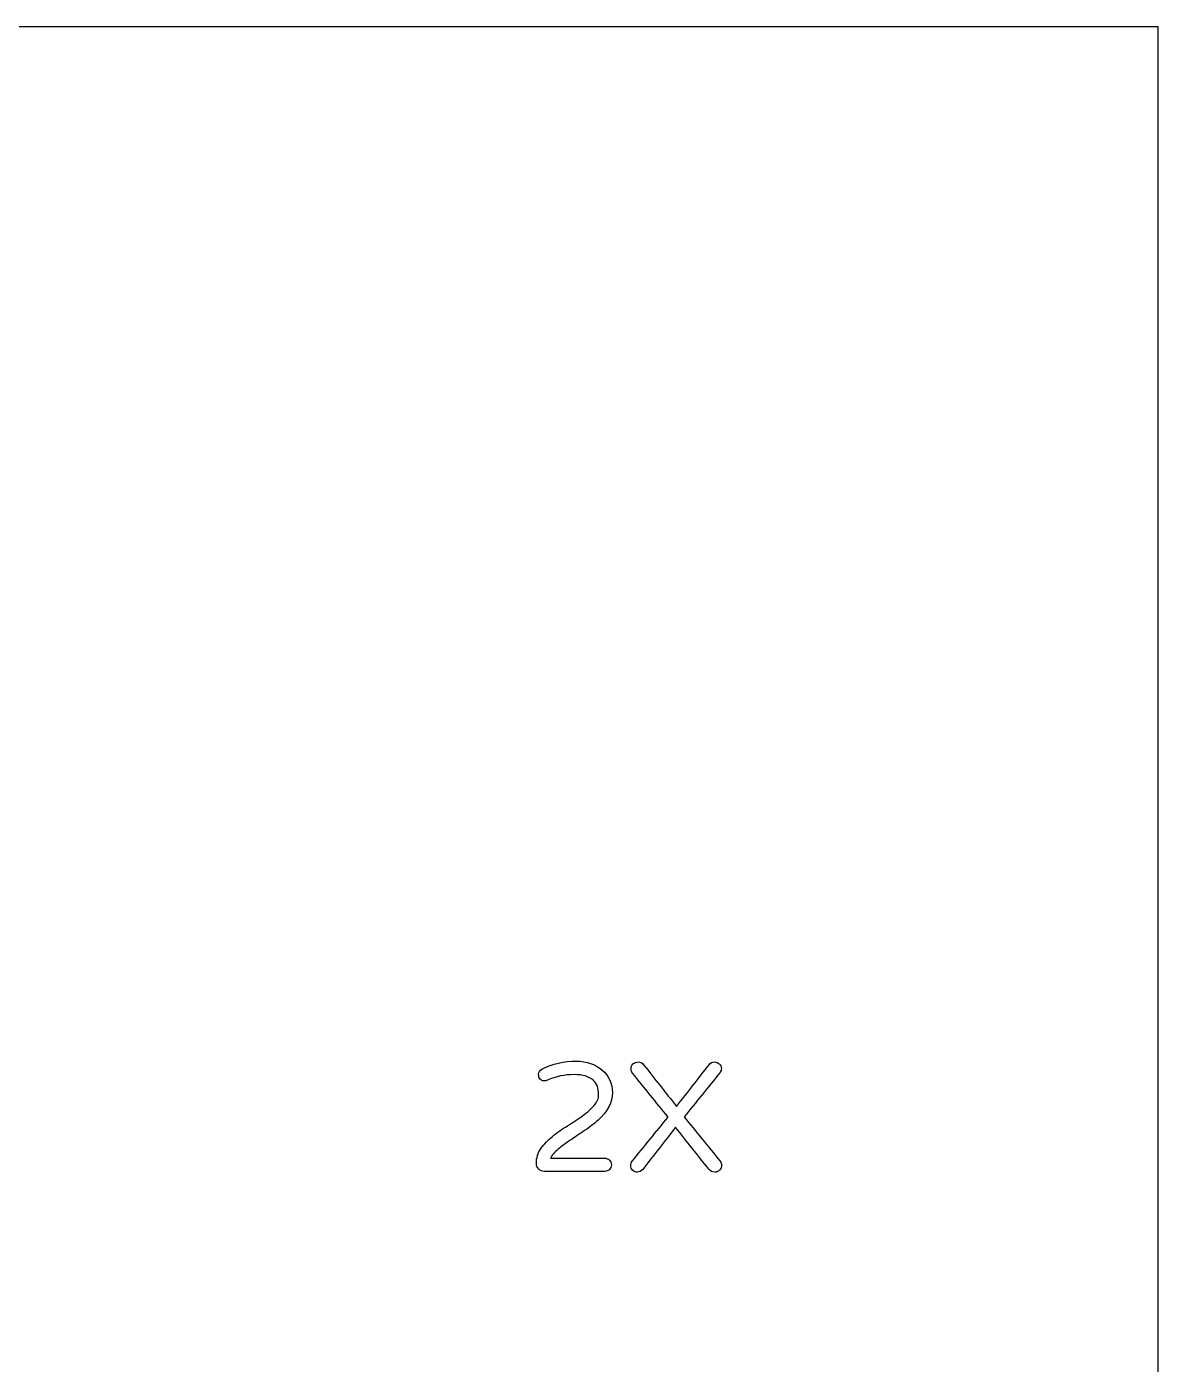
# Model space of a CAD drawing. Header units: inches. Extents: x -336 to 536, y -147 to 347.
# Drawn here: x 332.2 to 536, y 105.9 to 346.8 of the extents above; entities that cross this region are included whole.
import ezdxf

# ---------------------------------------------------------------- set-up
doc = ezdxf.new("R2010")
doc.units = ezdxf.units.IN
doc.header["$MEASUREMENT"] = 0
doc.layers.add('Default', color=7, linetype='Continuous')

# ---------------------------------------------------------------- blocks, each defined once
blk = doc.blocks.new('block 374')
at = {"layer": 'Default', "color": 18, "lineweight": 25, "true_color": 0x000000}
blk.add_lwpolyline([(-335.98, -147.17), (536.01, -147.17), (536.01, 346.84), (-335.98, 346.84), (-335.98, -147.17)], dxfattribs=at)
blk = doc.blocks.new('block 375')
at = {"layer": 'Default', "color": 18, "lineweight": 25, "true_color": 0x000000}
blk.add_open_spline([(437.14, 142.67), (437.38, 142.44), (437.49, 142.15), (437.49, 141.82)], degree=3, dxfattribs=at)
blk = doc.blocks.new('block 376')
at = {"layer": 'Default', "color": 18, "lineweight": 25, "true_color": 0x000000}
blk.add_open_spline([(437.49, 141.82), (437.49, 141.48), (437.38, 141.2), (437.14, 140.97)], degree=3, dxfattribs=at)
blk = doc.blocks.new('block 377')
at = {"layer": 'Default', "color": 18, "lineweight": 25, "true_color": 0x000000}
blk.add_open_spline([(437.14, 140.97), (436.91, 140.75), (436.62, 140.64), (436.29, 140.64)], degree=3, dxfattribs=at)
blk = doc.blocks.new('block 378')
at = {"layer": 'Default', "color": 18, "lineweight": 25, "true_color": 0x000000}
blk.add_open_spline([(436.29, 140.64), (432.68, 140.64), (429.07, 140.64), (425.46, 140.64)], degree=3, dxfattribs=at)
blk = doc.blocks.new('block 379')
at = {"layer": 'Default', "color": 18, "lineweight": 25, "true_color": 0x000000}
blk.add_open_spline([(425.46, 140.64), (425.03, 140.64), (424.68, 140.77), (424.39, 141.04)], degree=3, dxfattribs=at)
blk = doc.blocks.new('block 380')
at = {"layer": 'Default', "color": 18, "lineweight": 25, "true_color": 0x000000}
blk.add_open_spline([(424.39, 141.04), (424.11, 141.31), (423.97, 141.67), (423.97, 142.1)], degree=3, dxfattribs=at)
blk = doc.blocks.new('block 381')
at = {"layer": 'Default', "color": 18, "lineweight": 25, "true_color": 0x000000}
blk.add_open_spline([(423.97, 142.1), (423.97, 143.09), (424.25, 143.98), (424.8, 144.76)], degree=3, dxfattribs=at)
blk = doc.blocks.new('block 382')
at = {"layer": 'Default', "color": 18, "lineweight": 25, "true_color": 0x000000}
blk.add_open_spline([(424.8, 144.76), (425.35, 145.55), (426.04, 146.28), (426.88, 146.95)], degree=3, dxfattribs=at)
blk = doc.blocks.new('block 383')
at = {"layer": 'Default', "color": 18, "lineweight": 25, "true_color": 0x000000}
blk.add_open_spline([(426.88, 146.95), (427.71, 147.62), (428.61, 148.26), (429.58, 148.86)], degree=3, dxfattribs=at)
blk = doc.blocks.new('block 384')
at = {"layer": 'Default', "color": 18, "lineweight": 25, "true_color": 0x000000}
blk.add_open_spline([(429.58, 148.86), (430.56, 149.45), (431.46, 150.05), (432.29, 150.65)], degree=3, dxfattribs=at)
blk = doc.blocks.new('block 385')
at = {"layer": 'Default', "color": 18, "lineweight": 25, "true_color": 0x000000}
blk.add_open_spline([(432.29, 150.65), (433.12, 151.25), (433.81, 151.87), (434.37, 152.5)], degree=3, dxfattribs=at)
blk = doc.blocks.new('block 386')
at = {"layer": 'Default', "color": 18, "lineweight": 25, "true_color": 0x000000}
blk.add_open_spline([(434.37, 152.5), (434.92, 153.14), (435.19, 153.77), (435.19, 154.41)], degree=3, dxfattribs=at)
blk = doc.blocks.new('block 387')
at = {"layer": 'Default', "color": 18, "lineweight": 25, "true_color": 0x000000}
blk.add_open_spline([(435.19, 154.41), (435.19, 155.05), (435.11, 155.57), (434.96, 155.99)], degree=3, dxfattribs=at)
blk = doc.blocks.new('block 388')
at = {"layer": 'Default', "color": 18, "lineweight": 25, "true_color": 0x000000}
blk.add_open_spline([(434.96, 155.99), (434.8, 156.42), (434.55, 156.78), (434.21, 157.07)], degree=3, dxfattribs=at)
blk = doc.blocks.new('block 389')
at = {"layer": 'Default', "color": 18, "lineweight": 25, "true_color": 0x000000}
blk.add_open_spline([(434.21, 157.07), (433.46, 157.75), (432.31, 158.08), (430.76, 158.08)], degree=3, dxfattribs=at)
blk = doc.blocks.new('block 390')
at = {"layer": 'Default', "color": 18, "lineweight": 25, "true_color": 0x000000}
blk.add_open_spline([(430.76, 158.08), (429.1, 158.08), (427.5, 157.75), (425.97, 157.07)], degree=3, dxfattribs=at)
blk = doc.blocks.new('block 391')
at = {"layer": 'Default', "color": 18, "lineweight": 25, "true_color": 0x000000}
blk.add_open_spline([(425.97, 157.07), (425.78, 156.98), (425.56, 156.93), (425.32, 156.93)], degree=3, dxfattribs=at)
blk = doc.blocks.new('block 392')
at = {"layer": 'Default', "color": 18, "lineweight": 25, "true_color": 0x000000}
blk.add_open_spline([(425.32, 156.93), (425.08, 156.93), (424.86, 157.04), (424.66, 157.24)], degree=3, dxfattribs=at)
blk = doc.blocks.new('block 393')
at = {"layer": 'Default', "color": 18, "lineweight": 25, "true_color": 0x000000}
blk.add_open_spline([(424.66, 157.24), (424.46, 157.45), (424.37, 157.75), (424.37, 158.14)], degree=3, dxfattribs=at)
blk = doc.blocks.new('block 394')
at = {"layer": 'Default', "color": 18, "lineweight": 25, "true_color": 0x000000}
blk.add_open_spline([(424.37, 158.14), (424.37, 158.53), (424.57, 158.84), (424.98, 159.07)], degree=3, dxfattribs=at)
blk = doc.blocks.new('block 395')
at = {"layer": 'Default', "color": 18, "lineweight": 25, "true_color": 0x000000}
blk.add_open_spline([(424.98, 159.07), (426.89, 160.02), (428.97, 160.5), (431.21, 160.5)], degree=3, dxfattribs=at)
blk = doc.blocks.new('block 396')
at = {"layer": 'Default', "color": 18, "lineweight": 25, "true_color": 0x000000}
blk.add_open_spline([(431.21, 160.5), (433.04, 160.5), (434.57, 159.97), (435.78, 158.93)], degree=3, dxfattribs=at)
blk = doc.blocks.new('block 397')
at = {"layer": 'Default', "color": 18, "lineweight": 25, "true_color": 0x000000}
blk.add_open_spline([(435.78, 158.93), (437.04, 157.86), (437.66, 156.49), (437.66, 154.8)], degree=3, dxfattribs=at)
blk = doc.blocks.new('block 398')
at = {"layer": 'Default', "color": 18, "lineweight": 25, "true_color": 0x000000}
blk.add_open_spline([(437.66, 154.8), (437.66, 153.1), (436.81, 151.46), (435.11, 149.89)], degree=3, dxfattribs=at)
blk = doc.blocks.new('block 399')
at = {"layer": 'Default', "color": 18, "lineweight": 25, "true_color": 0x000000}
blk.add_open_spline([(435.11, 149.89), (434.36, 149.22), (433.54, 148.58), (432.66, 147.99)], degree=3, dxfattribs=at)
blk = doc.blocks.new('block 400')
at = {"layer": 'Default', "color": 18, "lineweight": 25, "true_color": 0x000000}
blk.add_open_spline([(432.66, 147.99), (431.77, 147.39), (430.91, 146.81), (430.09, 146.26)], degree=3, dxfattribs=at)
blk = doc.blocks.new('block 401')
at = {"layer": 'Default', "color": 18, "lineweight": 25, "true_color": 0x000000}
blk.add_open_spline([(430.09, 146.26), (429.27, 145.71), (428.53, 145.17), (427.87, 144.63)], degree=3, dxfattribs=at)
blk = doc.blocks.new('block 402')
at = {"layer": 'Default', "color": 18, "lineweight": 25, "true_color": 0x000000}
blk.add_open_spline([(427.87, 144.63), (427.22, 144.1), (426.77, 143.56), (426.53, 143.02)], degree=3, dxfattribs=at)
blk = doc.blocks.new('block 403')
at = {"layer": 'Default', "color": 18, "lineweight": 25, "true_color": 0x000000}
blk.add_open_spline([(426.53, 143.02), (429.78, 143.02), (433.03, 143.02), (436.29, 143.02)], degree=3, dxfattribs=at)
blk = doc.blocks.new('block 404')
at = {"layer": 'Default', "color": 18, "lineweight": 25, "true_color": 0x000000}
blk.add_open_spline([(436.29, 143.02), (436.62, 143.02), (436.91, 142.9), (437.14, 142.67)], degree=3, dxfattribs=at)
blk = doc.blocks.new('block 405')
at = {"layer": 'Default', "color": 18, "lineweight": 25, "true_color": 0x000000}
blk.add_open_spline([(457.07, 142.49), (457.24, 142.28), (457.33, 142.03), (457.33, 141.72)], degree=3, dxfattribs=at)
blk = doc.blocks.new('block 406')
at = {"layer": 'Default', "color": 18, "lineweight": 25, "true_color": 0x000000}
blk.add_open_spline([(457.33, 141.72), (457.33, 141.41), (457.21, 141.13), (456.99, 140.88)], degree=3, dxfattribs=at)
blk = doc.blocks.new('block 407')
at = {"layer": 'Default', "color": 18, "lineweight": 25, "true_color": 0x000000}
blk.add_open_spline([(456.99, 140.88), (456.76, 140.62), (456.5, 140.5), (456.2, 140.5)], degree=3, dxfattribs=at)
blk = doc.blocks.new('block 408')
at = {"layer": 'Default', "color": 18, "lineweight": 25, "true_color": 0x000000}
blk.add_open_spline([(456.2, 140.5), (455.7, 140.5), (455.32, 140.67), (455.05, 141.03)], degree=3, dxfattribs=at)
blk = doc.blocks.new('block 409')
at = {"layer": 'Default', "color": 18, "lineweight": 25, "true_color": 0x000000}
blk.add_open_spline([(455.05, 141.03), (453.05, 143.54), (451.05, 146.06), (449.05, 148.58)], degree=3, dxfattribs=at)
blk = doc.blocks.new('block 410')
at = {"layer": 'Default', "color": 18, "lineweight": 25, "true_color": 0x000000}
blk.add_open_spline([(449.05, 148.58), (447.08, 146.05), (445.11, 143.53), (443.13, 141)], degree=3, dxfattribs=at)
blk = doc.blocks.new('block 411')
at = {"layer": 'Default', "color": 18, "lineweight": 25, "true_color": 0x000000}
blk.add_open_spline([(443.13, 141), (442.85, 140.67), (442.54, 140.5), (442.19, 140.5)], degree=3, dxfattribs=at)
blk = doc.blocks.new('block 412')
at = {"layer": 'Default', "color": 18, "lineweight": 25, "true_color": 0x000000}
blk.add_open_spline([(442.19, 140.5), (441.85, 140.5), (441.56, 140.61), (441.32, 140.85)], degree=3, dxfattribs=at)
blk = doc.blocks.new('block 413')
at = {"layer": 'Default', "color": 18, "lineweight": 25, "true_color": 0x000000}
blk.add_open_spline([(441.32, 140.85), (441.09, 141.08), (440.97, 141.35), (440.97, 141.66)], degree=3, dxfattribs=at)
blk = doc.blocks.new('block 414')
at = {"layer": 'Default', "color": 18, "lineweight": 25, "true_color": 0x000000}
blk.add_open_spline([(440.97, 141.66), (440.97, 141.97), (441.06, 142.24), (441.22, 142.46)], degree=3, dxfattribs=at)
blk = doc.blocks.new('block 415')
at = {"layer": 'Default', "color": 18, "lineweight": 25, "true_color": 0x000000}
blk.add_open_spline([(441.22, 142.46), (443.38, 145.12), (445.54, 147.77), (447.7, 150.43)], degree=3, dxfattribs=at)
blk = doc.blocks.new('block 416')
at = {"layer": 'Default', "color": 18, "lineweight": 25, "true_color": 0x000000}
blk.add_open_spline([(447.7, 150.43), (445.56, 153.06), (443.42, 155.7), (441.28, 158.34)], degree=3, dxfattribs=at)
blk = doc.blocks.new('block 417')
at = {"layer": 'Default', "color": 18, "lineweight": 25, "true_color": 0x000000}
blk.add_open_spline([(441.28, 158.34), (441.11, 158.56), (441.03, 158.84), (441.03, 159.16)], degree=3, dxfattribs=at)
blk = doc.blocks.new('block 418')
at = {"layer": 'Default', "color": 18, "lineweight": 25, "true_color": 0x000000}
blk.add_open_spline([(441.03, 159.16), (441.03, 159.49), (441.15, 159.77), (441.38, 160.01)], degree=3, dxfattribs=at)
blk = doc.blocks.new('block 419')
at = {"layer": 'Default', "color": 18, "lineweight": 25, "true_color": 0x000000}
blk.add_open_spline([(441.38, 160.01), (441.61, 160.24), (441.93, 160.36), (442.33, 160.36)], degree=3, dxfattribs=at)
blk = doc.blocks.new('block 420')
at = {"layer": 'Default', "color": 18, "lineweight": 25, "true_color": 0x000000}
blk.add_open_spline([(442.33, 160.36), (442.74, 160.36), (443.06, 160.19), (443.3, 159.85)], degree=3, dxfattribs=at)
blk = doc.blocks.new('block 421')
at = {"layer": 'Default', "color": 18, "lineweight": 25, "true_color": 0x000000}
blk.add_open_spline([(443.3, 159.85), (445.27, 157.35), (447.25, 154.84), (449.22, 152.33)], degree=3, dxfattribs=at)
blk = doc.blocks.new('block 422')
at = {"layer": 'Default', "color": 18, "lineweight": 25, "true_color": 0x000000}
blk.add_open_spline([(449.22, 152.33), (451.19, 154.86), (453.17, 157.38), (455.14, 159.91)], degree=3, dxfattribs=at)
blk = doc.blocks.new('block 423')
at = {"layer": 'Default', "color": 18, "lineweight": 25, "true_color": 0x000000}
blk.add_open_spline([(455.14, 159.91), (455.34, 160.21), (455.63, 160.36), (456.01, 160.36)], degree=3, dxfattribs=at)
blk = doc.blocks.new('block 424')
at = {"layer": 'Default', "color": 18, "lineweight": 25, "true_color": 0x000000}
blk.add_open_spline([(456.01, 160.36), (456.38, 160.36), (456.69, 160.24), (456.93, 160.01)], degree=3, dxfattribs=at)
blk = doc.blocks.new('block 425')
at = {"layer": 'Default', "color": 18, "lineweight": 25, "true_color": 0x000000}
blk.add_open_spline([(456.93, 160.01), (457.18, 159.77), (457.3, 159.51), (457.3, 159.21)], degree=3, dxfattribs=at)
blk = doc.blocks.new('block 426')
at = {"layer": 'Default', "color": 18, "lineweight": 25, "true_color": 0x000000}
blk.add_open_spline([(457.3, 159.21), (457.3, 158.91), (457.22, 158.65), (457.07, 158.45)], degree=3, dxfattribs=at)
blk = doc.blocks.new('block 427')
at = {"layer": 'Default', "color": 18, "lineweight": 25, "true_color": 0x000000}
blk.add_open_spline([(457.07, 158.45), (454.91, 155.78), (452.75, 153.12), (450.59, 150.45)], degree=3, dxfattribs=at)
blk = doc.blocks.new('block 428')
at = {"layer": 'Default', "color": 18, "lineweight": 25, "true_color": 0x000000}
blk.add_open_spline([(450.59, 150.45), (452.75, 147.8), (454.91, 145.14), (457.07, 142.49)], degree=3, dxfattribs=at)

msp = doc.modelspace()

# ---------------------------------------------------------------- block references
at = {"layer": 'Default'}
for name in ['block 374', 'block 394', 'block 395', 'block 396', 'block 418', 'block 417', 'block 419', 'block 420', 'block 421', 'block 422', 'block 423', 'block 424', 'block 425', 'block 426', 'block 393', 'block 392', 'block 391', 'block 390', 'block 389', 'block 388', 'block 397', 'block 416', 'block 427', 'block 386', 'block 387', 'block 398', 'block 385', 'block 384', 'block 399', 'block 415', 'block 428', 'block 383', 'block 400', 'block 410', 'block 409', 'block 381', 'block 382', 'block 402', 'block 401', 'block 403', 'block 404', 'block 375', 'block 414', 'block 405', 'block 380', 'block 379', 'block 378', 'block 377', 'block 376', 'block 413', 'block 412', 'block 411', 'block 408', 'block 407', 'block 406']:
    msp.add_blockref(name, (0, 0), dxfattribs=at)

doc.saveas('drawing.dxf')
